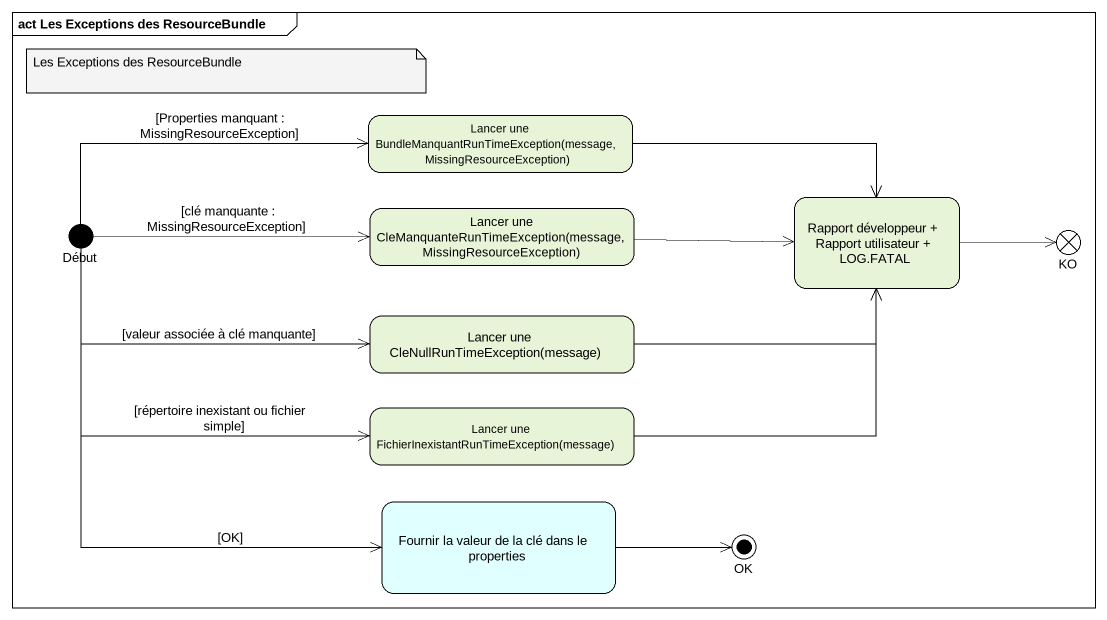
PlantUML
@startuml
mainframe act Les Exceptions des ResourceBundle
hide empty description
state "Lancer une BundleManquantRunTimeException(message, MissingResourceException)" as Lancer_une
state Début <<start>>
state "Lancer une CleManquanteRunTimeException(message, MissingResourceException)" as Lancer_une_2
state "Rapport développeur + Rapport utilisateur + LOG.FATAL" as Rapport_développeur_Rapport
state KO <<end>> #FF0000
state "Lancer une CleNullRunTimeException(message)" as Lancer_une_3
state "Lancer une FichierInexistantRunTimeException(message)" as Lancer_une_4
state "Fournir la valeur de la clé dans le properties" as Fournir_la_valeur_de_la_clé #E0FFFF
state OK <<end>>
Lancer_une -right-> Rapport_développeur_Rapport
Début -right-> Lancer_une : [Properties manquant : MissingResourceException]
Début -right-> Lancer_une_2 : [clé manquante : MissingResourceException]
Début -right-> Lancer_une_3 : [valeur associée à clé manquante]
Début -right-> Lancer_une_4 : [répertoire inexistant ou fichier simple]
Début --> Fournir_la_valeur_de_la_clé : [OK]
Lancer_une_2 -right-> Rapport_développeur_Rapport
Rapport_développeur_Rapport -right-> KO
Lancer_une_3 -right-> Rapport_développeur_Rapport
Lancer_une_4 -right-> Rapport_développeur_Rapport
Fournir_la_valeur_de_la_clé -right-> OK
note as N1
  Les Exceptions des ResourceBundle
end note
@enduml
